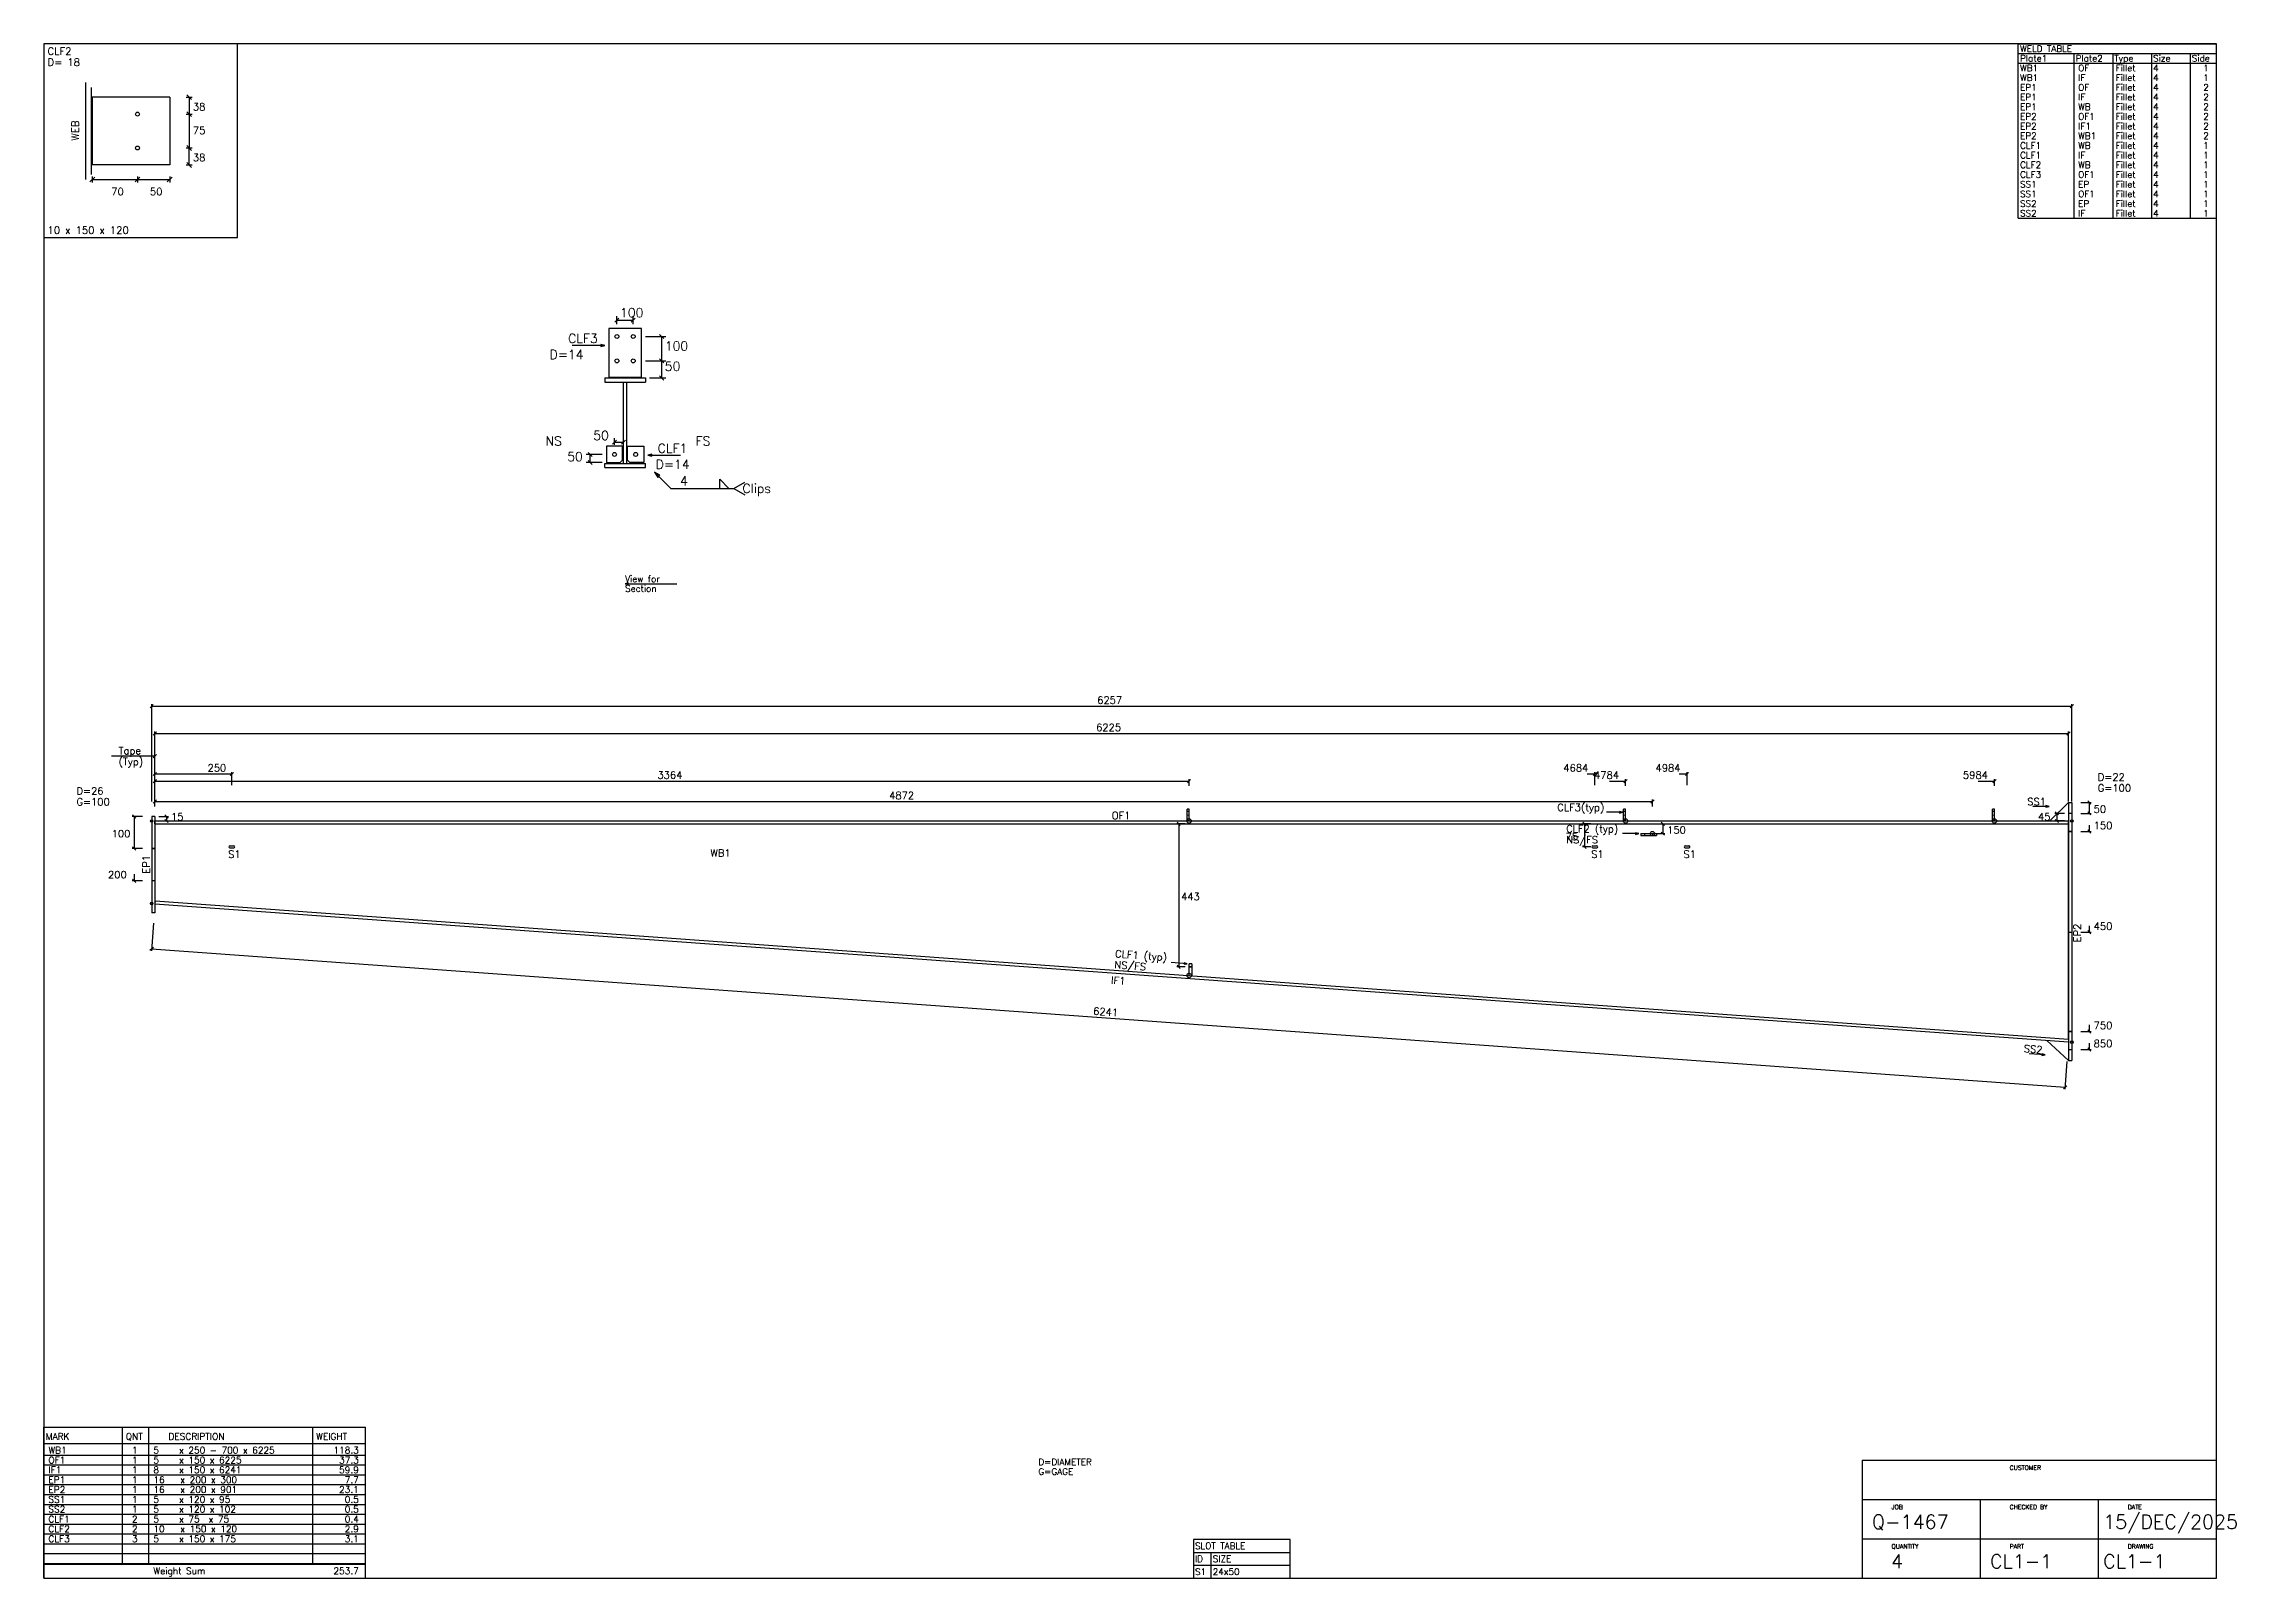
# Model space of a CAD drawing. Extents: x 0 to 849, y 0 to 594.
import ezdxf
from ezdxf.enums import TextEntityAlignment as Align

# ---------------------------------------------------------------- set-up
doc = ezdxf.new("R2010")
doc.units = 0
doc.linetypes.add('CONTIN', pattern=[0])
doc.linetypes.add('DASHED', pattern=[2.3812, 1.5875, -0.7937])
doc.layers.get('0').update_dxf_attribs({"linetype": 'CONTIN'})
for name, color, linetype in [('1', 7, 'CONTIN'), ('11', 7, 'CONTIN'), ('12', 3, 'CONTIN'), ('13', 3, 'CONTIN'), ('14', 7, 'CONTIN'), ('15', 6, 'CONTIN'), ('2', 7, 'CONTIN'), ('20', 7, 'CONTIN'), ('21', 7, 'CONTIN'), ('22', 7, 'CONTIN'), ('3', 1, 'CONTIN'), ('4', 1, 'CONTIN'), ('5', 7, 'CONTIN'), ('6', 6, 'CONTIN'), ('7', 3, 'DASHED'), ('9', 7, 'CONTIN')]:
    doc.layers.add(name, color=color, linetype=linetype)
doc.styles.add('SIMPLEX', font='SIMPLEX')

# ---------------------------------------------------------------- blocks, each defined once
blk = doc.blocks.new('SLOTTD')
at = {"layer": '6'}
for p, q in [((-25.4, 12.7), (25.4, 12.7)), ((-25.4, -12.7), (25.4, -12.7))]:
    blk.add_line(p, q, dxfattribs=at)
for centre, start, end in [((-25.4, 0), 90, 270), ((25.4, 0), 270, 90)]:
    blk.add_arc(centre, 12.7, start, end, dxfattribs=at)
blk = doc.blocks.new('ARROW')
at = {"layer": '2'}
blk.add_line((-0.635, -0.635), (0.635, 0.635), dxfattribs=at)
blk = doc.blocks.new('FLGHOL')
at = {"layer": '6'}
blk.add_solid([(-6.35, 0), (6.35, 0), (-6.35, 25.4), (6.35, 25.4)], dxfattribs=at)
blk = doc.blocks.new('WEBCLP2', base_point=(0, 152.4))
at = {"layer": '13'}
for p, q in [((-12.7, 0), (-12.7, 203.2)), ((-12.7, 203.2), (12.7, 203.2)), ((-12.7, 0), (12.7, 0)), ((12.7, 0), (12.7, 203.2))]:
    blk.add_line(p, q, dxfattribs=at)
at = {"layer": '6'}
for points in [[(-12.7, 144.78), (12.7, 144.78), (-12.7, 160.02), (12.7, 160.02)], [(-12.7, 43.18), (12.7, 43.18), (-12.7, 58.42), (12.7, 58.42)]]:
    blk.add_solid(points, dxfattribs=at)
blk = doc.blocks.new('ARROWP')
for p, q in [((0, 0), (-1.27, 0.317)), ((-1.27, 0.317), (-1.27, -0.317)), ((-1.27, -0.317), (0, 0))]:
    blk.add_line(p, q)
blk = doc.blocks.new('GRTCLPB')
at = {"layer": '13'}
for p, q in [((-12.7, 0), (-12.7, 152.4)), ((-12.7, 152.4), (12.7, 152.4)), ((-12.7, 0), (12.7, 0)), ((12.7, 0), (12.7, 152.4))]:
    blk.add_line(p, q, dxfattribs=at)
at = {"layer": '6'}
for points in [[(-12.7, 119.38), (12.7, 119.38), (-12.7, 134.62), (12.7, 134.62)], [(-12.7, 68.58), (12.7, 68.58), (-12.7, 83.82), (12.7, 83.82)]]:
    blk.add_solid(points, dxfattribs=at)
blk = doc.blocks.new('BRCCLP', base_point=(12.7, 0))
at = {"layer": '1'}
blk.add_solid([(-12.7, 68.58), (12.7, 68.58), (-12.7, 83.82), (12.7, 83.82)], dxfattribs=at)
at = {"layer": '2'}
for p in [(-12.7, 101.6), (12.7, 0)]:
    blk.add_line(p, (12.7, 101.6), dxfattribs=at)
blk = doc.blocks.new('CIRCLE')
at = {"layer": '1'}
blk.add_circle((0, 0), 10.2, dxfattribs=at)
blk = doc.blocks.new('ASMPIECE', base_point=(216, 495))
at = {"layer": '1'}
for p, q in [((216, 495), (216, 504.493)), ((216, 504.493), (6441.053, 504.493)), ((6441.053, 495), (6441.053, 504.493)), ((216, 495), (216, 245)), ((216, 495), (6441.053, 495)), ((6441.053, -205), (6441.053, 495)), ((216.577, 244.958), (216, 235.482)), ((216, 235.482), (6440.369, -214.469)), ((216.577, 244.958), (6441.053, -205)), ((3589.493, 39.794), (3589.493, 1.135)), ((6441.053, -205), (6440.369, -214.469))]:
    blk.add_line(p, q, dxfattribs=at)
at = {"layer": '12'}
for p, q in [((216, 519.493), (205.452, 519.493)), ((205.452, 519.493), (205.452, 205.507)), ((216, 519.493), (216, 205.507)), ((6441.054, 564.721), (6441.053, -274.722)), ((6441.054, 564.721), (6451.602, 564.721)), ((6451.602, 564.721), (6451.601, -274.722)), ((216, 205.507), (205.452, 205.507)), ((6441.053, -274.722), (6451.601, -274.722))]:
    blk.add_line(p, q, dxfattribs=at)
at = {"layer": '15'}
for centre in [(3580, 504.493), (5000, 504.493), (6200, 504.493), (5087.5, 463.356), (3580, 1.821)]:
    blk.add_circle(centre, 7.088, dxfattribs=at)
at = {"layer": '2'}
for p, q in [((205.452, 567.78), (205.452, 884.217)), ((205.452, 877.888), (6451.602, 877.888)), ((6451.602, 567.78), (6451.602, 884.217)), ((216, 567.78), (216, 795.615)), ((216, 789.286), (6441.053, 789.286)), ((6441.053, 567.78), (6441.053, 795.614)), ((216, 621.575), (216, 663.766)), ((216, 657.437), (466, 657.437)), ((466, 621.575), (466, 663.766)), ((4874.686, 657.437), (4900, 657.437)), ((4900, 621.574), (4900, 663.766)), ((5174.686, 657.437), (5200, 657.437)), ((5200, 621.574), (5200, 663.766)), ((216, 618.41), (216, 640.561)), ((216, 634.232), (3580, 634.232)), ((216, 551.959), (216, 574.109)), ((3580, 618.41), (3580, 640.561)), ((4947.261, 634.232), (5000, 634.232)), ((5000, 618.41), (5000, 640.56)), ((5087.5, 551.958), (5087.5, 574.109)), ((6147.261, 634.232), (6200, 634.232)), ((6200, 618.41), (6200, 640.56)), ((175.918, 519.493), (142.165, 519.493)), ((148.494, 519.493), (148.494, 414.831)), ((216, 567.78), (5087.5, 567.78)), ((228.657, 519.493), (260.301, 519.493)), ((228.657, 504.493), (260.301, 504.493)), ((253.972, 519.493), (253.972, 504.493)), ((6428.396, 529.28), (6396.752, 529.28)), ((6428.396, 504.493), (6396.752, 504.493)), ((6403.081, 529.28), (6403.081, 504.493)), ((6481.136, 564.721), (6514.889, 564.721)), ((6481.136, 529.28), (6514.889, 529.28)), ((6508.56, 564.721), (6508.56, 529.28)), ((3567.343, 495), (3539.918, 495)), ((3546.247, 495), (3546.247, 30.301)), ((4887.343, 495), (4859.918, 495)), ((4866.247, 495), (4866.247, 420)), ((5100.157, 495), (5127.582, 495)), ((5100.157, 463.356), (5127.582, 463.356)), ((5121.253, 495), (5121.253, 463.356)), ((6481.136, 470.212), (6514.889, 470.212)), ((6508.56, 491.308), (6508.56, 470.212)), ((175.918, 414.831), (142.165, 414.831)), ((4887.343, 420), (4859.918, 420)), ((175.918, 310.169), (142.165, 310.169)), ((148.494, 331.265), (148.494, 310.169)), ((6508.56, 163.604), (6508.56, 142.509)), ((205.353, 88.196), (6429.722, -361.755)), ((6481.136, 142.509), (6514.889, 142.509)), ((3567.343, 30.301), (3539.918, 30.301)), ((6481.136, -180.213), (6514.889, -180.213)), ((6508.56, -159.117), (6508.56, -180.213)), ((6435.806, -277.591), (6429.265, -368.067)), ((6481.136, -239.281), (6514.889, -239.281)), ((6508.56, -218.185), (6508.56, -239.281))]:
    blk.add_line(p, q, dxfattribs=at)
at = {"layer": '3'}
for p, q in [((216, 715.451), (74.236, 715.451)), ((216, 567.78), (216, 778.738)), ((4990.507, 532.972), (4937.768, 532.972)), ((6377.799, 551.747), (6325.059, 551.747)), ((5043.199, 463.356), (4990.459, 463.356)), ((211.437, 172.359), (204.897, 81.884)), ((3574.372, 40.099), (3521.77, 43.901)), ((6365.317, -256.421), (6312.715, -252.619))]:
    blk.add_line(p, q, dxfattribs=at)
at = {"layer": '9'}
for p, q in [((6379.908, 504.493), (6441.054, 564.721)), ((6370.829, -209.442), (6441.053, -274.722))]:
    blk.add_line(p, q, dxfattribs=at)
at = {"layer": '1', "xscale": -0.249, "yscale": 0.249, "zscale": 0.249}
for p in [(3576.836, 504.493), (4996.836, 504.493), (6196.836, 504.493)]:
    blk.add_blockref('GRTCLPB', p, dxfattribs=at)
at = {"layer": '1', "xscale": 0.249, "yscale": 0.249, "zscale": 0.249, "rotation": -90}
blk.add_blockref('WEBCLP2', (5087.5, 460.192), dxfattribs=at)
at = {"layer": '15', "xscale": 0.415, "yscale": 0.415, "zscale": 0.415}
for p in [(205.452, 504.493), (6451.602, 504.493), (205.452, 236.244), (6451.602, -215.281)]:
    blk.add_blockref('CIRCLE', p, dxfattribs=at)
at = {"layer": '2', "xscale": 8.305, "yscale": 8.305, "zscale": 8.305}
for p, rotation in [((205.452, 877.888), 180), ((216, 789.286), 180), ((216, 657.437), 180), ((216, 634.232), 180), ((216, 567.78), 180), ((148.494, 519.493), 90), ((253.972, 519.493), 90), ((253.972, 504.493), -90), ((3546.247, 495), 90), ((4866.247, 495), 90), ((5121.253, 495), 90), ((6403.081, 529.28), 90), ((6403.081, 504.493), -90), ((6508.56, 564.721), 90), ((6508.56, 529.28), -90), ((5121.253, 463.356), -90), ((6508.56, 470.212), -90), ((148.494, 414.831), -90), ((4866.247, 420), -90), ((148.494, 310.169), -90), ((6508.56, 142.509), -90), ((3546.247, 30.301), -90), ((6508.56, -180.213), -90), ((6508.56, -239.281), -90), ((6429.722, -361.755), -4.135)]:
    blk.add_blockref('ARROW', p, dxfattribs=dict(at, rotation=rotation))
for p in [(6451.602, 877.888), (6441.053, 789.286), (466, 657.437), (4900, 657.437), (5200, 657.437), (3580, 634.232), (5000, 634.232), (5087.5, 567.78), (6200, 634.232)]:
    blk.add_blockref('ARROW', p, dxfattribs=at)
at = {"layer": '3', "xscale": 8.305, "yscale": 8.305, "zscale": 8.305}
for name, p in [('ARROW', (216, 715.451)), ('ARROWP', (4990.507, 532.972)), ('ARROWP', (6377.799, 551.747)), ('ARROWP', (5043.199, 463.356))]:
    blk.add_blockref(name, p, dxfattribs=at)
for name, p, rotation in [('ARROW', (205.353, 88.196), 175.865), ('ARROWP', (3574.372, 40.099), -4.135), ('ARROWP', (6365.317, -256.421), -4.135)]:
    blk.add_blockref(name, p, dxfattribs=dict(at, rotation=rotation))
at = {"layer": '6', "xscale": 0.374, "yscale": 0.415, "zscale": 0.415, "rotation": -90}
for p in [(6441.054, 529.28), (6441.054, 470.212), (205.452, 414.831), (205.452, 310.169), (6441.054, 142.509), (6441.054, -180.213), (6441.054, -239.281)]:
    blk.add_blockref('FLGHOL', p, dxfattribs=at)
at = {"layer": '6', "xscale": 0.249, "yscale": 0.249, "zscale": 0.249}
for p in [(466, 420), (4900, 420), (5200, 420)]:
    blk.add_blockref('SLOTTD', p, dxfattribs=at)
at = {"layer": '7', "xscale": -0.374, "yscale": 0.374, "zscale": 0.374}
blk.add_blockref('BRCCLP', (3580, 1.821), dxfattribs=at)
at = {"layer": '11', "style": 'SIMPLEX'}
for s, p in [('6257', (3281.272, 885.764)), ('6225', (3277.727, 797.161)), ('250', (387.242, 665.313)), ('3364', (1850.745, 642.108)), ('4684', (4797.615, 665.313)), ('4784', (4897.615, 642.108)), ('4984', (5097.616, 665.313)), ('5984', (6097.615, 642.107)), ('4872', (2604.495, 575.656)), ('15', (268.177, 506.462)), ('45', (6341.622, 506.462)), ('50', (6522.765, 531.249)), ('150', (6522.765, 478.088)), ('100', (75.221, 451.411)), ('75', (4804.788, 441.748)), ('150', (5135.458, 463.426)), ('200', (63.407, 318.045)), ('443', (3554.123, 246.899)), ('450', (6522.765, 150.384)), ('750', (6522.765, -172.337)), ('850', (6522.765, -231.405))]:
    blk.add_text(s, height=23.627, dxfattribs=at).set_placement(p)
blk.add_text('6241', height=23.627, rotation=-4.135, dxfattribs=at).set_placement((3267.437, -125.261))
at = {"layer": '21', "style": 'SIMPLEX'}
for s, p in [('D=22', (6535.985, 635.603)), ('G=100', (-39.259, 554.934)), ('D=26', (-39.259, 590.375)), ('G=100', (6535.985, 600.162))]:
    blk.add_text(s, height=23.627, dxfattribs=at).set_placement(p)
at = {"layer": '3', "style": 'SIMPLEX'}
for s, p in [('Tape', (97.864, 721.357)), ('(Typ)', (97.864, 685.917)), ('SS1', (6306.917, 555.685)), ('OF1', (3328.527, 510.4)), ('CLF3(typ)', (4777.862, 536.91)), ('CLF2 (typ)', (4806.926, 467.294)), ('NS/FS', (4806.926, 431.853)), ('S1', (454.186, 384.559)), ('WB1', (2023, 388.677)), ('S1', (4888.187, 384.559)), ('S1', (5188.187, 384.559))]:
    blk.add_text(s, height=23.627, dxfattribs=at).set_placement(p)
for s, rotation, p in [('EP1', 90, (199.546, 332.966)), ('EP2', 90, (6481.136, 109.559)), ('CLF1 (typ)', -4.135, (3338.999, 61.062)), ('NS/FS', -4.135, (3336.443, 25.713)), ('IF1', -4.135, (3325.629, -24.842)), ('SS2', -4.135, (6294.904, -247.383))]:
    blk.add_text(s, height=23.627, rotation=rotation, dxfattribs=at).set_placement(p)
blk = doc.blocks.new('ASMPLATE')
at = {"layer": '14'}
for p, q in [((0, 0), (0, 58.42)), ((0, 58.42), (124.46, 58.42)), ((0, 52.07), (124.46, 52.07)), ((30.48, 5.398), (30.48, 58.42)), ((40.64, 5.398), (40.64, 58.42)), ((104.14, 5.398), (104.14, 58.42)), ((104.14, 5.398), (104.14, 58.42)), ((124.46, 5.398), (124.46, 58.42)), ((124.46, 0), (124.46, 58.42)), ((0, 47.625), (124.46, 47.625)), ((0, 43.815), (124.46, 43.815)), ((0, 40.005), (124.46, 40.005)), ((0, 36.195), (124.46, 36.195)), ((0, 32.385), (124.46, 32.385)), ((0, 28.575), (124.46, 28.575)), ((0, 24.765), (124.46, 24.765)), ((0, 20.955), (124.46, 20.955)), ((0, 17.145), (124.46, 17.145)), ((0, 13.335), (124.46, 13.335)), ((0, 9.525), (124.46, 9.525)), ((0, 5.715), (124.46, 5.715)), ((0, 5.398), (124.46, 5.398)), ((0, 0), (124.46, 0))]:
    blk.add_line(p, q, dxfattribs=at)
at = {"layer": '14', "style": 'SIMPLEX'}
for s, p in [('MARK', (0.762, 53.594)), ('QNT', (31.75, 53.594)), ('DESCRIPTION', (48.26, 53.594)), ('WEIGHT', (105.41, 53.594)), ('WB1', (1.778, 48.26)), ('OF1', (1.778, 44.45)), ('IF1', (1.778, 40.64)), ('  1', (30.607, 48.26)), ('  1', (30.607, 44.45)), ('  1', (30.607, 40.64)), ('5    x 250 - 700 x 6225', (42.418, 48.26)), ('5    x 150 x 6225', (42.418, 44.45)), ('8    x 150 x 6241', (42.418, 40.64)), ('EP1', (1.778, 36.83)), ('EP2', (1.778, 33.02)), ('  1', (30.607, 36.83)), ('  1', (30.607, 33.02)), ('16   x 200 x 300', (42.418, 36.83)), ('16   x 200 x 901', (42.418, 33.02)), ('SS1', (1.778, 29.21)), ('SS2', (1.778, 25.4)), ('  1', (30.607, 29.21)), ('  1', (30.607, 25.4)), ('5    x 120 x 95', (42.418, 29.21)), ('5    x 120 x 102', (42.418, 25.4)), ('CLF1', (1.778, 21.59)), ('CLF2', (1.778, 17.78)), ('  2', (30.607, 21.59)), ('  2', (30.607, 17.78)), ('5    x 75  x 75', (42.418, 21.59)), ('10   x 150 x 120', (42.418, 17.78)), ('CLF3', (1.778, 13.97)), ('  3', (30.607, 13.97)), ('5    x 150 x 175', (42.418, 13.97)), ('Weight Sum', (42.418, 1.524))]:
    blk.add_text(s, height=2.54, dxfattribs=at).set_placement(p)
for s, p in [('  118.3', (121.92, 48.26)), ('   37.3', (121.92, 44.45)), ('   59.9', (121.92, 40.64)), ('   23.1', (121.92, 33.02)), ('    7.7', (121.92, 36.83)), ('    0.5', (121.92, 29.21)), ('    0.5', (121.92, 25.4)), ('    0.4', (121.92, 21.59)), ('    2.9', (121.92, 17.78)), ('    3.1', (121.92, 13.97)), ('  253.7', (121.92, 1.524))]:
    blk.add_text(s, height=2.54, dxfattribs=at).set_placement(p, align=Align.RIGHT)
blk = doc.blocks.new('ASMTITLE')
for p, q in [((0, 30.48), (91.44, 30.48)), ((0, 30.48), (0, 0)), ((91.44, 0), (91.44, 30.48)), ((0, 20.32), (91.44, 20.32)), ((30.48, 20.32), (30.48, 0)), ((60.96, 20.32), (60.96, 0)), ((0, 10.16), (91.44, 10.16)), ((0, 0), (91.44, 0))]:
    blk.add_line(p, q)
at = {"style": 'SIMPLEX'}
for s, height, p in [('CUSTOMER', 1.143, (38.1, 27.94)), ('JOB', 1.143, (7.62, 17.78)), ('CHECKED BY', 1.143, (38.1, 17.78)), ('15/DEC/2025', 3.607, (62.23, 12.7)), ('DATE', 1.143, (68.58, 17.78)), ('Q-1467', 3.607, (2.54, 12.7)), ('QUANTITY', 1.143, (7.62, 7.62)), ('  4', 3.607, (2.54, 2.54)), ('CL1-1', 3.607, (33.02, 2.54)), ('PART', 1.143, (38.1, 7.62)), ('CL1-1', 3.607, (62.23, 2.54)), ('DRAWING', 1.143, (68.58, 7.62))]:
    blk.add_text(s, height=height, dxfattribs=at).set_placement(p)
blk = doc.blocks.new('ASMSECTN')
at = {"layer": '1'}
for p, q in [((-6.35, 27.94), (6.35, 27.94)), ((-6.35, 27.94), (-6.35, 26.67)), ((6.35, 27.94), (6.35, 26.67)), ((-6.35, 26.67), (6.35, 26.67)), ((-0.508, 1.27), (-0.508, 26.67)), ((0.508, 1.27), (0.508, 26.67)), ((-6.35, 0), (-6.35, 1.27)), ((-6.35, 1.27), (6.35, 1.27)), ((-6.35, 0), (6.35, 0)), ((6.35, 0), (6.35, 1.27))]:
    blk.add_line(p, q, dxfattribs=at)
at = {"layer": '13'}
for p, q in [((5.08, 43.434), (-5.08, 43.434)), ((-5.08, 43.434), (-5.08, 28.194)), ((5.08, 28.194), (5.08, 43.434)), ((-5.08, 28.194), (5.08, 28.194)), ((-0.762, 6.604), (-5.842, 6.604)), ((-5.842, 6.604), (-5.842, 1.524)), ((-5.842, 1.524), (-1.524, 1.524)), ((-0.762, 2.286), (-1.524, 1.524)), ((-0.762, 2.286), (-0.762, 6.604)), ((0.762, 6.604), (5.842, 6.604)), ((0.762, 2.286), (0.762, 6.604)), ((0.762, 2.286), (1.524, 1.524)), ((5.842, 1.524), (1.524, 1.524)), ((5.842, 6.604), (5.842, 1.524))]:
    blk.add_line(p, q, dxfattribs=at)
at = {"layer": '3'}
for p, q in [((-2.54, 44.704), (-2.54, 47.244)), ((-2.54, 45.974), (2.54, 45.974)), ((2.54, 44.704), (2.54, 47.244)), ((-6.35, 38.1), (-16.51, 38.1)), ((6.35, 40.894), (12.7, 40.894)), ((11.43, 27.94), (11.43, 40.894)), ((6.35, 33.274), (12.7, 33.274)), ((7.62, 27.94), (12.7, 27.94)), ((-3.302, 7.112), (-3.302, 9.144)), ((-3.302, 7.874), (-0.508, 7.874)), ((-0.508, 7.874), (-0.508, 9.144)), ((-7.112, 4.064), (-12.192, 4.064)), ((-7.112, 1.524), (-12.192, 1.524)), ((-10.922, 1.524), (-10.922, 4.064)), ((7.112, 3.81), (17.272, 3.81))]:
    blk.add_line(p, q, dxfattribs=at)
at = {"layer": '4'}
for p, q in [((9.195, -1.422), (14.315, -6.543)), ((14.315, -6.543), (33.091, -6.543)), ((29.535, -3.698), (32.38, -6.543)), ((29.535, -6.543), (29.535, -3.698)), ((33.091, -6.543), (33.945, -6.543)), ((33.945, -6.543), (37.358, -4.552)), ((33.945, -6.543), (37.358, -8.534))]:
    blk.add_line(p, q, dxfattribs=at)
at = {"layer": '1'}
for p, rotation in [((-2.54, 45.974), 180), ((11.43, 40.894), 90), ((11.43, 33.274), 270), ((11.43, 33.274), 90), ((11.43, 27.94), 270), ((-0.508, 7.874), 180), ((-10.922, 4.064), 270), ((-10.922, 1.524), 90)]:
    blk.add_blockref('ARROW', p, dxfattribs=dict(at, rotation=rotation))
at = {"layer": '1', "xscale": 0.06, "yscale": 0.06, "zscale": 0.06}
for p in [(-2.54, 40.894), (2.54, 40.894), (-2.54, 33.274), (2.54, 33.274), (-3.302, 4.064), (3.302, 4.064)]:
    blk.add_blockref('CIRCLE', p, dxfattribs=at)
at = {"layer": '1'}
for p in [(2.54, 45.974), (-3.302, 7.874)]:
    blk.add_blockref('ARROW', p, dxfattribs=at)
at = {"layer": '3'}
blk.add_blockref('ARROWP', (-6.35, 38.1), dxfattribs=at)
at = {"layer": '3', "rotation": 180}
blk.add_blockref('ARROWP', (7.112, 3.81), dxfattribs=at)
at = {"layer": '4', "xscale": 1.5, "yscale": 1.5, "zscale": 1.5, "rotation": 135}
blk.add_blockref('ARROWP', (9.195, -1.422), dxfattribs=at)
at = {"layer": '1', "style": 'SIMPLEX'}
for s, p in [('CLF3', (-17.78, 38.862)), ('CLF1', (10.16, 4.572))]:
    blk.add_text(s, height=2.845, dxfattribs=at).set_placement(p)
at = {"layer": '21', "style": 'SIMPLEX'}
for p in [(-23.571, 33.833), (9.55, -0.457)]:
    blk.add_text('D=14', height=2.845, dxfattribs=at).set_placement(p)
at = {"layer": '3', "style": 'SIMPLEX'}
for s, p in [('100', (-1.592, 46.922)), ('100', (12.378, 36.508)), ('50', (12.378, 30.158)), ('NS', (-24.841, 6.858)), ('50', (-9.94, 8.568)), ('FS', (21.996, 6.858)), ('50', (-18.068, 1.964))]:
    blk.add_text(s, height=2.845, dxfattribs=at).set_placement(p)
at = {"layer": '4', "style": 'SIMPLEX'}
blk.add_text('Clips', height=2.845, dxfattribs=at).set_placement((36.647, -7.965))
at = {"layer": '5', "style": 'SIMPLEX'}
blk.add_text('4', height=2.845, dxfattribs=at).set_placement((17.16, -5.595))
blk = doc.blocks.new('ASMBOLT')
at = {"layer": '21', "style": 'SIMPLEX'}
for s, p in [('G=GAGE', (0, 0)), ('D=DIAMETER', (0, 3.81))]:
    blk.add_text(s, height=2.54, dxfattribs=at).set_placement(p)
blk = doc.blocks.new('ASMVIEW')
at = {"layer": '21'}
blk.add_line((0, 0), (20.32, 0), dxfattribs=at)
at = {"layer": '21', "rotation": 180}
blk.add_blockref('ARROWP', (0, 0), dxfattribs=at)
at = {"layer": '21', "style": 'SIMPLEX'}
for s, p in [('View for', (0, 0.635)), ('Section', (0, -3.175))]:
    blk.add_text(s, height=2.54, dxfattribs=at).set_placement(p)
blk = doc.blocks.new('ASMSLOT')
for p, q in [((38.1, 15.24), (0, 15.24)), ((0, 15.24), (0, 0)), ((0, 10.16), (38.1, 10.16)), ((6.985, 0), (6.985, 10.16)), ((38.1, 0), (38.1, 15.24)), ((38.1, 0), (38.1, 10.16)), ((0, 5.08), (38.1, 5.08)), ((0, 0), (38.1, 0))]:
    blk.add_line(p, q)
at = {"style": 'SIMPLEX'}
for s, p in [('SLOT TABLE', (0.635, 11.43)), ('ID', (0.635, 6.35)), ('SIZE', (7.62, 6.35)), ('S1', (0.635, 1.27)), ('24x50', (7.62, 1.27))]:
    blk.add_text(s, height=2.54, dxfattribs=at).set_placement(p)
blk = doc.blocks.new('ASM_WELD', base_point=(0, 68.58))
at = {"layer": '20'}
for p, q in [((0, 68.58), (77.978, 68.58)), ((0, 0), (0, 68.58)), ((0, 64.77), (77.978, 64.77)), ((0, 60.96), (77.978, 60.96)), ((22.098, 0), (22.098, 64.77)), ((37.338, 0), (37.338, 64.77)), ((52.578, 0), (52.578, 64.77)), ((67.818, 0), (67.818, 64.77)), ((77.978, 0), (77.978, 68.58)), ((0, 0), (77.978, 0))]:
    blk.add_line(p, q, dxfattribs=at)
at = {"layer": '14', "style": 'SIMPLEX'}
for s, p in [('WELD TABLE', (0.762, 65.405)), ('Plate1', (0.762, 61.595)), ('Plate2', (22.606, 61.595)), ('Type', (37.846, 61.595)), ('Fillet', (38.354, 57.785)), ('Size', (53.086, 61.595)), ('Side', (68.326, 61.595)), ('WB1', (0.762, 57.785)), ('WB1', (0.762, 53.975)), ('EP1', (0.762, 50.165)), ('OF', (23.622, 57.785)), ('OF', (23.622, 50.165)), ('IF', (23.622, 53.975)), ('Fillet', (38.354, 53.975)), ('Fillet', (38.354, 50.165)), ('4', (53.086, 57.785)), ('4', (53.086, 53.975)), ('4', (53.086, 50.165)), ('  2', (69.342, 50.165)), ('  1', (69.342, 57.785)), ('  1', (69.342, 53.975)), ('EP1', (0.762, 46.355)), ('EP1', (0.762, 42.545)), ('WB', (23.622, 42.545)), ('IF', (23.622, 46.355)), ('Fillet', (38.354, 46.355)), ('Fillet', (38.354, 42.545)), ('4', (53.086, 46.355)), ('4', (53.086, 42.545)), ('  2', (69.342, 46.355)), ('  2', (69.342, 42.545)), ('EP2', (0.762, 38.735)), ('EP2', (0.762, 34.925)), ('OF1', (23.622, 38.735)), ('IF1', (23.622, 34.925)), ('Fillet', (38.354, 38.735)), ('Fillet', (38.354, 34.925)), ('4', (53.086, 38.735)), ('4', (53.086, 34.925)), ('  2', (69.342, 38.735)), ('  2', (69.342, 34.925)), ('CLF1', (0.762, 27.305)), ('CLF1', (0.762, 23.495)), ('EP2', (0.762, 31.115)), ('WB1', (23.622, 31.115)), ('WB', (23.622, 27.305)), ('IF', (23.622, 23.495)), ('Fillet', (38.354, 31.115)), ('Fillet', (38.354, 27.305)), ('Fillet', (38.354, 23.495)), ('4', (53.086, 31.115)), ('4', (53.086, 27.305)), ('4', (53.086, 23.495)), ('  2', (69.342, 31.115)), ('  1', (69.342, 27.305)), ('  1', (69.342, 23.495)), ('CLF2', (0.762, 19.685)), ('CLF3', (0.762, 15.875)), ('WB', (23.622, 19.685)), ('OF1', (23.622, 15.875)), ('Fillet', (38.354, 19.685)), ('Fillet', (38.354, 15.875)), ('4', (53.086, 19.685)), ('4', (53.086, 15.875)), ('  1', (69.342, 19.685)), ('  1', (69.342, 15.875)), ('SS1', (0.762, 12.065)), ('SS1', (0.762, 8.255)), ('OF1', (23.622, 8.255)), ('EP', (23.622, 12.065)), ('Fillet', (38.354, 12.065)), ('Fillet', (38.354, 8.255)), ('4', (53.086, 12.065)), ('4', (53.086, 8.255)), ('  1', (69.342, 12.065)), ('  1', (69.342, 8.255)), ('SS2', (0.762, 4.445)), ('SS2', (0.762, 0.635)), ('EP', (23.622, 4.445)), ('IF', (23.622, 0.635)), ('Fillet', (38.354, 4.445)), ('Fillet', (38.354, 0.635)), ('4', (53.086, 4.445)), ('4', (53.086, 0.635)), ('  1', (69.342, 4.445)), ('  1', (69.342, 0.635))]:
    blk.add_text(s, height=2.54, dxfattribs=at).set_placement(p)
blk = doc.blocks.new('ARROWD')
at = {"layer": '2'}
blk.add_line((-0.635, -0.635), (0.635, 0.635), dxfattribs=at)
blk = doc.blocks.new('PC-21')
at = {"layer": '1'}
for p, q in [((50.8, 50.8), (0, 50.8)), ((0, 50.8), (0, 0)), ((50.8, 0), (50.8, 50.8)), ((0, 0), (50.8, 0))]:
    blk.add_line(p, q, dxfattribs=at)
at = {"layer": '13'}
for p, q in [((33.02, 36.83), (12.7, 36.83)), ((12.7, 36.83), (12.7, 19.05)), ((33.02, 36.83), (33.02, 19.05)), ((33.02, 19.05), (12.7, 19.05))]:
    blk.add_line(p, q, dxfattribs=at)
at = {"layer": '2'}
for p, q in [((37.338, 36.83), (38.862, 36.83)), ((38.1, 36.83), (38.1, 32.385)), ((37.338, 32.385), (38.862, 32.385)), ((38.1, 32.385), (38.1, 23.495)), ((37.338, 23.495), (38.862, 23.495)), ((38.1, 19.05), (38.1, 23.495)), ((37.338, 19.05), (38.862, 19.05)), ((12.7, 16.002), (12.7, 14.478)), ((12.7, 15.24), (24.553, 15.24)), ((24.553, 16.002), (24.553, 14.478)), ((24.553, 15.24), (33.02, 15.24)), ((33.02, 16.002), (33.02, 14.478))]:
    blk.add_line(p, q, dxfattribs=at)
at = {"layer": '3'}
for p, q in [((10.922, 40.64), (10.922, 15.24)), ((12.446, 39.37), (12.446, 16.51))]:
    blk.add_line(p, q, dxfattribs=at)
at = {"layer": '6'}
for centre in [(24.553, 32.385), (24.553, 23.495)]:
    blk.add_circle(centre, 0.508, dxfattribs=at)
at = {"layer": '2'}
for p, rotation in [((38.1, 36.83), 90), ((38.1, 32.385), -90), ((38.1, 32.385), 90), ((38.1, 23.495), -90), ((38.1, 23.495), 90), ((38.1, 19.05), -90), ((12.7, 15.24), 180), ((24.553, 15.24), 180)]:
    blk.add_blockref('ARROWD', p, dxfattribs=dict(at, rotation=rotation))
for p in [(24.553, 15.24), (33.02, 15.24)]:
    blk.add_blockref('ARROWD', p, dxfattribs=at)
at = {"layer": '11', "style": 'SIMPLEX'}
for s, p in [('38', (39.063, 33.348)), ('75', (39.063, 27.125)), ('38', (39.063, 20.013)), ('70', (17.663, 11.08)), ('50', (27.823, 11.08))]:
    blk.add_text(s, height=1.927, dxfattribs=at).set_placement(p)
at = {"layer": '2', "style": 'SIMPLEX'}
for s, p in [('CLF2', (0.963, 47.91)), ('10 x 150 x 120', (0.963, 0.963))]:
    blk.add_text(s, height=1.927, dxfattribs=at).set_placement(p)
blk.add_text('WEB', height=1.927, rotation=90, dxfattribs=at).set_placement((9.197, 25.4))
at = {"layer": '21', "style": 'SIMPLEX'}
blk.add_text('D= 18', height=1.927, dxfattribs=at).set_placement((0.963, 45.019))

msp = doc.modelspace()

# ---------------------------------------------------------------- linework, layer by layer
at = {"layer": '22'}
for p, q in [((841, 594), (0, 594)), ((0, 594), (0, 0)), ((841, 0), (841, 594)), ((0, 0), (841, 0))]:
    msp.add_line(p, q, dxfattribs=at)

# ---------------------------------------------------------------- block references
for name, p, xscale, yscale, zscale in [('PC-21', (0, 519), 1.476, 1.476, 1.476), ('ASM_WELD', (764.269, 594), 0.984, 0.984, 0.984), ('ASMSECTN', (225, 430), 1.24, 1.24, 1.24), ('ASMVIEW', (225, 385), 0.984, 0.984, 0.984), ('ASMPIECE', (43, 292), 0.119, 0.119, 0.119), ('ASMBOLT', (385, 40), 0.984, 0.984, 0.984), ('ASMTITLE', (703.84, 0), 1.5, 1.5, 1.5), ('ASMSLOT', (445, 0), 0.984, 0.984, 0.984)]:
    msp.add_blockref(name, p, dxfattribs=dict(xscale=xscale, yscale=yscale, zscale=zscale))
msp.add_blockref('ASMPLATE', (0, 0))

doc.saveas('drawing.dxf')
